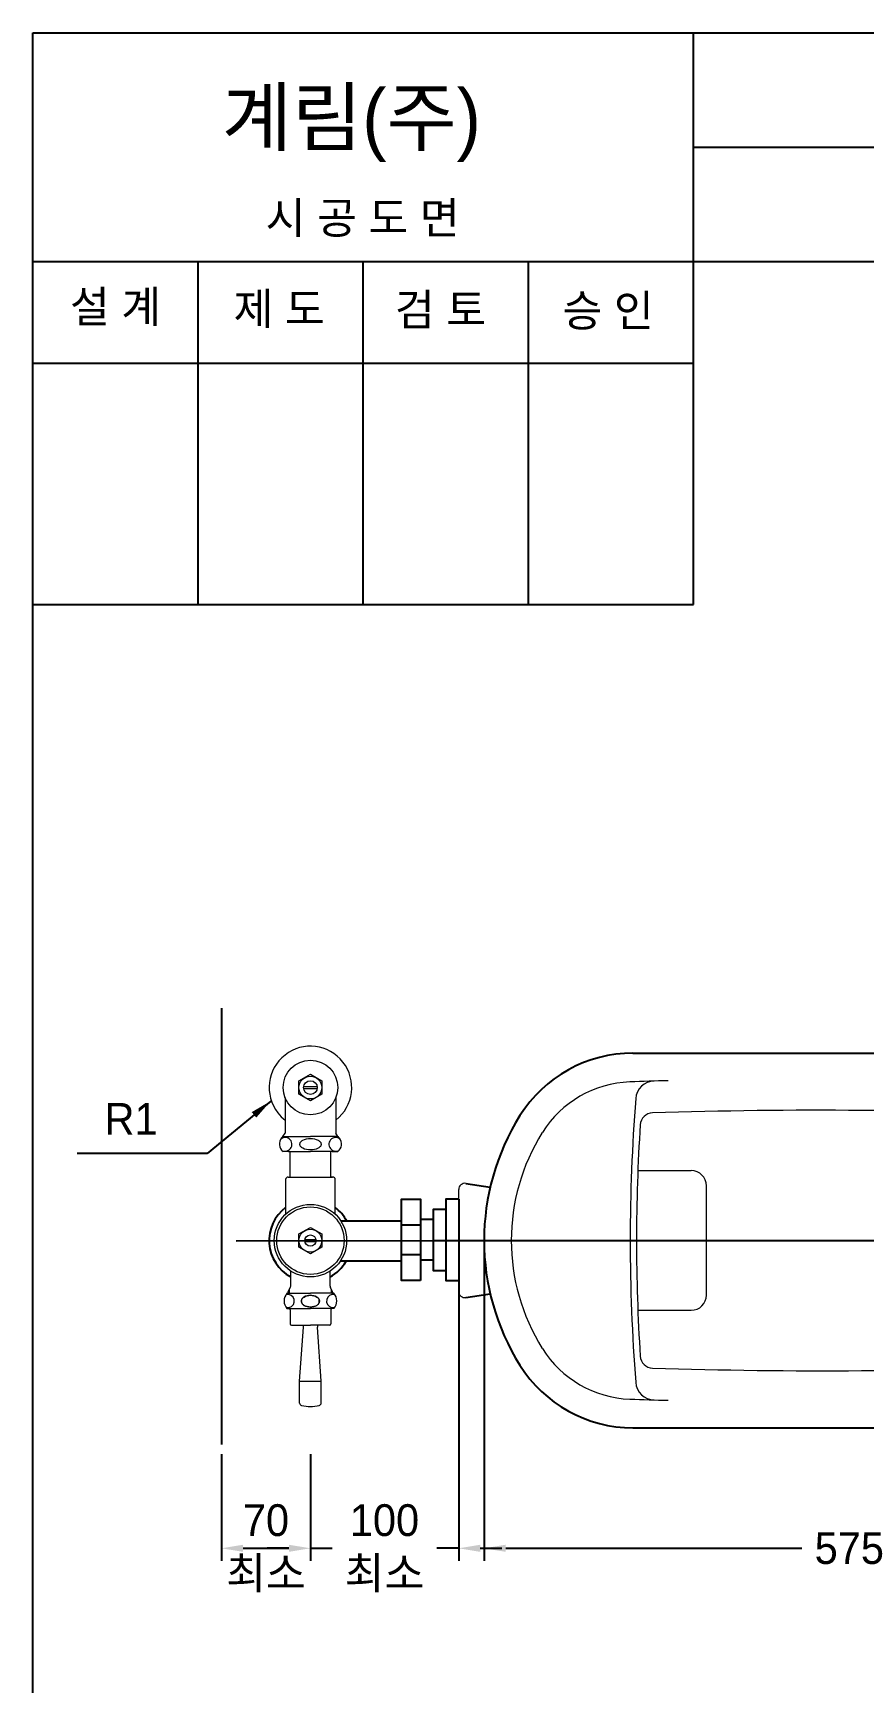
# Model space of a CAD drawing. Header units: millimetres. Extents: x 8934 to 10734, y 1778 to 4375.
# Drawn here: x 8934 to 9587, y 3077 to 4375 of the extents above; entities that cross this region are included whole.
import ezdxf
from ezdxf.enums import TextEntityAlignment as Align
from ezdxf.lldxf.tags import DXFTag

# ---------------------------------------------------------------- set-up
doc = ezdxf.new("R2010")
doc.units = ezdxf.units.MM
for name, color, linetype in [('TEXT', 7, 'Continuous'), ('내부선 및 부속', 4, 'Continuous'), ('도각라인', 255, 'Continuous'), ('외형선', 3, 'Continuous'), ('중심선', 1, 'DASHED'), ('치수선', 7, 'Continuous')]:
    doc.layers.add(name, color=color, linetype=linetype)
doc.styles.add('____', font='')
doc.styles.add('타이틀', font='H2GTRM.TTF', dxfattribs={"height": 25})
doc.styles.get('____').set_extended_font_data('굴림')
tags = doc.linetypes.add('DASHED', pattern=[25.72, 12.86, -12.86]).pattern_tags.tags
tags[6:7] = [DXFTag(74, 4), DXFTag(75, 0), DXFTag(340, '0'), DXFTag(46, 0.0), DXFTag(50, 0.0), DXFTag(44, 0.0), DXFTag(45, 0.0)]
tags[4:5] = [DXFTag(74, 4), DXFTag(75, 0), DXFTag(340, '0'), DXFTag(46, 0.0), DXFTag(50, 0.0), DXFTag(44, 0.0), DXFTag(45, 0.0)]
doc.dimstyles.new('MSADIM', dxfattribs={"dimtxt": 33, "dimasz": 17, "dimexe": 10, "dimexo": 7.5, "dimgap": 10, "dimtad": 0, "dimtih": 1, "dimtoh": 1, "dimdec": 0, "dimzin": 1, "dimdsep": 46, "dimtxsty": '____', "dimcen": 11.25, "dimadec": 0, "dimazin": 0, "dimtfac": 1, "dimtdec": 0, "dimtix": 1, "dimtmove": 0, "dimatfit": 3, "dimfxl": 1, "dimtolj": 1, "dimtzin": 1, "dimarcsym": 0})

# ---------------------------------------------------------------- blocks, each defined once
blk = doc.blocks.new('*D14')
at = {"layer": '치수선', "color": 0, "linetype": 'Continuous', "lineweight": -2, "transparency": 16777216}
for p, q in [((9082.2, 3256.4), (9082.2, 3172.2)), ((9152.2, 3256.4), (9152.2, 3172.2)), ((9099.2, 3182.2), (9135.2, 3182.2))]:
    blk.add_line(p, q, dxfattribs=at)
at = {"layer": '치수선', "color": 0, "linetype": 'Continuous', "transparency": 16777216}
for points in [[(9099.2, 3185), (9099.2, 3179.4), (9082.2, 3182.2)], [(9135.2, 3185), (9135.2, 3179.4), (9152.2, 3182.2)]]:
    blk.add_solid(points, dxfattribs=at)
at = {"layer": '치수선', "color": 0, "linetype": 'Continuous', "transparency": 16777216, "insert": (9117.2, 3182.2), "char_height": 25, "attachment_point": 5, "style": '____'}
blk.add_mtext('\\A1;{\\fGulim|b0|i0|c129|p49;70\\P최소}', dxfattribs=at)
blk = doc.blocks.new('*D15')
at = {"layer": '치수선', "color": 0, "linetype": 'Continuous', "lineweight": -2, "transparency": 16777216}
for p, q in [((9268.9, 3417.5), (9268.9, 3172.2)), ((9152.2, 3256.4), (9152.2, 3172.2)), ((9135.2, 3182.2), (9118.2, 3182.2)), ((9152.2, 3182.2), (9169.4, 3182.2)), ((9268.9, 3182.2), (9251.7, 3182.2)), ((9285.9, 3182.2), (9302.9, 3182.2))]:
    blk.add_line(p, q, dxfattribs=at)
at = {"layer": '치수선', "color": 0, "linetype": 'Continuous', "transparency": 16777216}
for points in [[(9135.2, 3185), (9135.2, 3179.4), (9152.2, 3182.2)], [(9285.9, 3185), (9285.9, 3179.4), (9268.9, 3182.2)]]:
    blk.add_solid(points, dxfattribs=at)
at = {"layer": '치수선', "color": 0, "linetype": 'Continuous', "transparency": 16777216, "insert": (9210.5, 3182.2), "char_height": 25, "attachment_point": 5, "style": '____'}
blk.add_mtext('\\A1;{\\fGulim|b0|i0|c129|p49;100\\P최소}', dxfattribs=at)
blk = doc.blocks.new('*D18')
at = {"layer": '치수선', "color": 0, "linetype": 'Continuous', "lineweight": -2, "transparency": 16777216}
for p, q in [((9288.9, 3417.1), (9288.9, 3172.2)), ((9863.9, 3417.1), (9863.9, 3172.2)), ((9305.9, 3182.2), (9539, 3182.2)), ((9846.9, 3182.2), (9613.7, 3182.2))]:
    blk.add_line(p, q, dxfattribs=at)
at = {"layer": '치수선', "color": 0, "linetype": 'Continuous', "transparency": 16777216}
for points in [[(9305.9, 3185), (9305.9, 3179.4), (9288.9, 3182.2)], [(9846.9, 3185), (9846.9, 3179.4), (9863.9, 3182.2)]]:
    blk.add_solid(points, dxfattribs=at)
at = {"layer": '치수선', "color": 0, "linetype": 'Continuous', "transparency": 16777216, "insert": (9576.4, 3182.2), "char_height": 25, "attachment_point": 5, "style": '____'}
blk.add_mtext('\\A1;575', dxfattribs=at)

msp = doc.modelspace()

# ---------------------------------------------------------------- linework, layer by layer
at = {"layer": '내부선 및 부속', "lineweight": 18}
for p, q in [((9409.9, 3479.6), (9451.9, 3479.6)), ((9463.9, 3381.6), (9463.9, 3467.6)), ((9409.9, 3369.6), (9451.9, 3369.6))]:
    msp.add_line(p, q, dxfattribs=at)
at = {"layer": '내부선 및 부속', "linetype": 'Continuous'}
for p, q in [((9248.9, 3441), (9238.9, 3441)), ((9223.9, 3439.9), (9176.1, 3439.9)), ((9223.9, 3409.1), (9223.9, 3440.9)), ((9238.9, 3436.6), (9223.9, 3436.6)), ((9223.9, 3408.2), (9175.6, 3408.2)), ((9238.9, 3413.2), (9223.9, 3413.2)), ((9248.9, 3409), (9238.9, 3409))]:
    msp.add_line(p, q, dxfattribs=at)
at = {"layer": '내부선 및 부속', "lineweight": 9}
for points in [[(9143.2, 3550.2), (9152.2, 3555.4)], [(9143.2, 3539.8), (9143.2, 3550.2)], [(9146.9, 3545.7), (9157.5, 3545.7)], [(9152.2, 3555.4), (9161.2, 3550.2)], [(9161.2, 3550.2), (9161.2, 3539.8)], [(9132.2, 3537.1), (9132.2, 3509.1)], [(9152.2, 3534.6), (9143.2, 3539.8)], [(9146.9, 3544.3), (9157.5, 3544.3)], [(9161.2, 3539.8), (9152.2, 3534.6)], [(9172.2, 3537.1), (9172.2, 3509.1)], [(9131.2, 3506.4), (9130.4, 3506.4)], [(9130.6, 3506.4), (9132.2, 3509.1)], [(9131.2, 3506.4), (9152.2, 3506.4)], [(9173.2, 3506.4), (9152.2, 3506.4)], [(9173.8, 3506.4), (9172.2, 3509.1)], [(9173.2, 3506.4), (9172.3, 3506.4)], [(9173.2, 3506.4), (9174, 3506.4)], [(9134.9, 3494.6), (9130.7, 3494.6)], [(9134.9, 3494.6), (9152.2, 3494.6)], [(9136.2, 3474.5), (9136.2, 3494.6)], [(9143.8, 3500.4), (9143.9, 3500.8), (9144, 3501.2), (9144.1, 3501.6), (9144.4, 3502.1), (9144.8, 3502.5), (9145.2, 3502.9), (9145.7, 3503.2), (9146.3, 3503.6), (9147.6, 3504.2), (9149.1, 3504.6), (9150.7, 3504.8), (9152.2, 3504.9)], [(9152.2, 3495.9), (9150.7, 3496), (9149.1, 3496.2), (9147.6, 3496.6), (9146.3, 3497.2), (9145.7, 3497.6), (9145.2, 3497.9), (9144.8, 3498.3), (9144.4, 3498.7), (9144.1, 3499.2), (9144, 3499.6), (9143.9, 3500), (9143.8, 3500.4)], [(9152.2, 3504.9), (9153.7, 3504.8), (9155.3, 3504.6), (9156.8, 3504.2), (9158.2, 3503.6), (9158.7, 3503.2), (9159.2, 3502.9), (9159.7, 3502.5), (9160, 3502.1), (9160.3, 3501.6), (9160.5, 3501.2), (9160.6, 3500.8), (9160.6, 3500.4)], [(9160.6, 3500.4), (9160.6, 3500), (9160.5, 3499.6), (9160.3, 3499.2), (9160, 3498.7), (9159.7, 3498.3), (9159.2, 3497.9), (9158.7, 3497.6), (9158.2, 3497.2), (9156.8, 3496.6), (9155.3, 3496.2), (9153.7, 3496), (9152.2, 3495.9)], [(9169.4, 3494.6), (9152.2, 3494.6)], [(9168.2, 3474.5), (9168.2, 3494.6)], [(9168.2, 3474.5), (9168.2, 3494.6)], [(9169.4, 3494.6), (9168.2, 3494.6)], [(9169.4, 3494.6), (9173.7, 3494.6)], [(9169.4, 3494.6), (9173.7, 3494.6)], [(9132.7, 3472.5), (9132.7, 3445.3)], [(9134.7, 3474.5), (9136.2, 3474.5)], [(9136.2, 3474.5), (9169.7, 3474.5)], [(9169.7, 3474.5), (9168.2, 3474.5)], [(9171.7, 3445.3), (9171.7, 3472.5)], [(9143.2, 3429.7), (9152.2, 3434.9)], [(9143.2, 3419.3), (9143.2, 3429.7)], [(9152.2, 3434.9), (9161.2, 3429.7)], [(9161.2, 3429.7), (9161.2, 3419.3)], [(9152.2, 3414.1), (9143.2, 3419.3)], [(9147.9, 3425.3), (9156.5, 3425.3)], [(9147.9, 3423.7), (9156.5, 3423.7)], [(9161.2, 3419.3), (9152.2, 3414.1)], [(9136.7, 3388.7), (9136.7, 3400.5)], [(9167.7, 3388.7), (9167.7, 3400.5)], [(9133.7, 3383), (9152.2, 3383)], [(9134.7, 3384.4), (9136.3, 3387.2)], [(9134.7, 3383), (9134.7, 3384.4)], [(9135.7, 3384.4), (9134.7, 3384.4)], [(9135.7, 3383), (9135.7, 3386.2)], [(9152.1, 3381.4), (9150.8, 3381.3), (9149.5, 3381.1), (9148.2, 3380.6), (9147.1, 3380), (9146.6, 3379.7), (9146.2, 3379.3), (9145.8, 3378.9), (9145.5, 3378.5), (9145.3, 3378), (9145.1, 3377.6), (9145.1, 3377.2), (9145, 3376.8)], [(9145, 3376.8), (9145.1, 3376.4), (9145.1, 3375.9), (9145.3, 3375.5), (9145.5, 3375.1), (9145.8, 3374.6), (9146.2, 3374.2), (9146.6, 3373.9), (9147.1, 3373.5), (9148.2, 3372.9), (9149.5, 3372.5), (9150.8, 3372.2), (9152.1, 3372.1)], [(9145.1, 3376.8), (9145.2, 3377.2), (9145.2, 3377.6), (9145.4, 3378), (9145.6, 3378.5), (9145.9, 3378.9), (9146.3, 3379.3), (9146.7, 3379.7), (9147.2, 3380), (9148.3, 3380.6), (9149.6, 3381.1), (9150.9, 3381.3), (9152.2, 3381.4)], [(9152.2, 3372.1), (9150.9, 3372.2), (9149.6, 3372.5), (9148.3, 3372.9), (9147.2, 3373.5), (9146.7, 3373.9), (9146.3, 3374.2), (9145.9, 3374.6), (9145.6, 3375.1), (9145.4, 3375.5), (9145.2, 3375.9), (9145.2, 3376.4), (9145.1, 3376.8)], [(9159.2, 3376.8), (9159.2, 3377.2), (9159.1, 3377.6), (9159, 3378), (9158.7, 3378.5), (9158.5, 3378.9), (9158.1, 3379.3), (9157.7, 3379.7), (9157.2, 3380), (9156, 3380.6), (9154.8, 3381.1), (9153.4, 3381.3), (9152.1, 3381.4)], [(9152.1, 3372.1), (9153.4, 3372.2), (9154.8, 3372.5), (9156, 3372.9), (9157.2, 3373.5), (9157.7, 3373.9), (9158.1, 3374.2), (9158.5, 3374.6), (9158.7, 3375.1), (9159, 3375.5), (9159.1, 3375.9), (9159.2, 3376.4), (9159.2, 3376.8)], [(9170.7, 3383), (9152.2, 3383)], [(9152.2, 3381.4), (9153.5, 3381.3), (9154.9, 3381.1), (9156.1, 3380.6), (9157.3, 3380), (9157.8, 3379.7), (9158.2, 3379.3), (9158.6, 3378.9), (9158.9, 3378.5), (9159.1, 3378), (9159.2, 3377.6), (9159.3, 3377.2), (9159.4, 3376.8)], [(9159.4, 3376.8), (9159.3, 3376.4), (9159.2, 3375.9), (9159.1, 3375.5), (9158.9, 3375.1), (9158.6, 3374.6), (9158.2, 3374.2), (9157.8, 3373.9), (9157.3, 3373.5), (9156.1, 3372.9), (9154.9, 3372.5), (9153.5, 3372.2), (9152.2, 3372.1)], [(9169.7, 3384.4), (9168.1, 3387.2)], [(9168.7, 3383), (9168.7, 3386.2)], [(9168.7, 3384.4), (9169.7, 3384.4)], [(9169.7, 3383), (9169.7, 3384.4)], [(9133.7, 3370.9), (9152.2, 3370.9)], [(9136.2, 3369.9), (9136.2, 3358.9)], [(9170.7, 3370.9), (9152.2, 3370.9)], [(9168.2, 3369.9), (9168.2, 3358.9)], [(9137.2, 3357.9), (9141.4, 3357.9)], [(9141.4, 3357.9), (9152.2, 3357.9)], [(9143.7, 3313.9), (9146.7, 3356.2)], [(9167.2, 3357.9), (9152.2, 3357.9)], [(9160.7, 3313.9), (9157.7, 3356.2)], [(9143.7, 3313.9), (9160.7, 3313.9)], [(9143.7, 3296.6), (9143.7, 3313.9)], [(9160.7, 3296.6), (9160.7, 3313.9)]]:
    msp.add_lwpolyline(points, dxfattribs=at)
at = {"layer": '내부선 및 부속', "linetype": 'Continuous'}
for points in [[(9238.9, 3393), (9223.9, 3393), (9223.9, 3457), (9238.9, 3457), (9238.9, 3393)], [(9268.9, 3457), (9258.9, 3457), (9258.9, 3393), (9268.9, 3393)], [(9258.9, 3449), (9248.9, 3449), (9248.9, 3401), (9258.9, 3401)]]:
    msp.add_lwpolyline(points, dxfattribs=at)
at = {"layer": '내부선 및 부속', "lineweight": 18}
for centre, radius, start, end in [((9406.8, 3464.5), 85, 92.0698, 147.9075), ((9552.9, -577.9), 4130, 91.6521, 92.0698), ((9423.2, 3535.1), 15, 91.8066, 175.5039), ((10828.9, 3424.6), 1425, 175.5039, 184.4961), ((9421.8, 3515), 10, 91.8355, 176.3209), ((9552.9, -577.9), 4105, 87.2376, 91.8355), ((9470.3, 3424.6), 160, 147.91, 212.09), ((10828.9, 3424.6), 1420, 176.3209, 183.6791), ((9451.9, 3467.6), 12, 0, 90), ((9451.9, 3381.6), 12, 270, 0), ((9406.8, 3384.6), 85, 212.0925, 267.9302), ((9421.8, 3334.1), 10, 183.6791, 268.1645), ((9552.9, 7427), 4105, 268.1645, 272.7624), ((9423.2, 3314), 15, 184.4961, 268.1934), ((9552.9, 7427), 4130, 267.9302, 268.3479)]:
    msp.add_arc(centre, radius, start, end, dxfattribs=at)
at = {"layer": '내부선 및 부속'}
for start, end in [(126.8577, 241.5242), (28.3852, 53.1289), (298.488, 329.9242)]:
    msp.add_arc((9152.2, 3424.5), 32.5, start, end, dxfattribs=at)
at = {"layer": '내부선 및 부속', "lineweight": 9}
for points, knots in [([(9172.2, 3519.4), (9186.3, 3530.4), (9188.9, 3550.9), (9177.8, 3565), (9166.8, 3579.2), (9146.3, 3581.7), (9132.2, 3570.6), (9118, 3559.6), (9115.5, 3539.2), (9126.6, 3525), (9128.2, 3522.9), (9130.1, 3521), (9132.2, 3519.4)], [0, 0, 0, 0, 1, 1, 1, 2, 2, 2, 3, 3, 3, 4, 4, 4, 4]), ([(9152.2, 3566.5), (9140.3, 3566.5), (9130.7, 3556.9), (9130.7, 3545), (9130.7, 3533.1), (9140.3, 3523.5), (9152.2, 3523.5), (9164.1, 3523.5), (9173.7, 3533.1), (9173.7, 3545), (9173.7, 3556.9), (9164.1, 3566.5), (9152.2, 3566.5)], [0, 0, 0, 0, 1, 1, 1, 2, 2, 2, 3, 3, 3, 4, 4, 4, 4]), ([(9152.2, 3554), (9147.2, 3554), (9143.2, 3550), (9143.2, 3545), (9143.2, 3540), (9147.2, 3536), (9152.2, 3536), (9157.2, 3536), (9161.2, 3540), (9161.2, 3545), (9161.2, 3550), (9157.2, 3554), (9152.2, 3554)], [0, 0, 0, 0, 1, 1, 1, 2, 2, 2, 3, 3, 3, 4, 4, 4, 4]), ([(9152.2, 3550.4), (9149.2, 3550.4), (9146.8, 3548), (9146.8, 3545), (9146.8, 3542), (9149.2, 3539.6), (9152.2, 3539.6), (9155.2, 3539.6), (9157.6, 3542), (9157.6, 3545), (9157.6, 3548), (9155.2, 3550.4), (9152.2, 3550.4)], [0, 0, 0, 0, 1, 1, 1, 2, 2, 2, 3, 3, 3, 4, 4, 4, 4]), ([(9130.4, 3506.4), (9127.2, 3503.7), (9126.8, 3499), (9129.4, 3495.8), (9129.8, 3495.3), (9130.2, 3495), (9130.7, 3494.6)], [0, 0, 0, 0, 1, 1, 1, 2, 2, 2, 2]), ([(9129.8, 3495.4), (9132.5, 3494.1), (9135.8, 3495.2), (9137.1, 3497.9), (9138.4, 3500.6), (9137.3, 3503.9), (9134.6, 3505.2), (9133, 3505.9), (9131.1, 3505.9), (9129.6, 3505)], [0, 0, 0, 0, 1, 1, 1, 2, 2, 2, 3, 3, 3, 3]), ([(9174.8, 3505), (9172.2, 3506.5), (9168.9, 3505.5), (9167.4, 3502.9), (9166, 3500.3), (9166.9, 3497), (9169.6, 3495.5), (9171.1, 3494.7), (9173, 3494.6), (9174.5, 3495.4)], [0, 0, 0, 0, 1, 1, 1, 2, 2, 2, 3, 3, 3, 3]), ([(9173.7, 3494.6), (9177, 3497.1), (9177.7, 3501.8), (9175.2, 3505.1), (9174.8, 3505.6), (9174.4, 3506), (9174, 3506.4)], [0, 0, 0, 0, 1, 1, 1, 2, 2, 2, 2]), ([(9180.7, 3424.5), (9180.7, 3440.2), (9167.9, 3453), (9152.2, 3453), (9136.5, 3453), (9123.7, 3440.2), (9123.7, 3424.5), (9123.7, 3408.7), (9136.5, 3395.9), (9152.2, 3395.9), (9167.9, 3395.9), (9180.7, 3408.7), (9180.7, 3424.5)], [0, 0, 0, 0, 1, 1, 1, 2, 2, 2, 3, 3, 3, 4, 4, 4, 4]), ([(9178.7, 3424.5), (9178.7, 3439.1), (9166.8, 3451), (9152.2, 3451), (9137.5, 3451), (9125.7, 3439.1), (9125.7, 3424.5), (9125.7, 3409.8), (9137.5, 3397.9), (9152.2, 3397.9), (9166.8, 3397.9), (9178.7, 3409.8), (9178.7, 3424.5)], [0, 0, 0, 0, 1, 1, 1, 2, 2, 2, 3, 3, 3, 4, 4, 4, 4]), ([(9161.2, 3424.5), (9161.2, 3429.4), (9157.2, 3433.5), (9152.2, 3433.5), (9147.2, 3433.5), (9143.2, 3429.4), (9143.2, 3424.5), (9143.2, 3419.5), (9147.2, 3415.5), (9152.2, 3415.5), (9157.2, 3415.5), (9161.2, 3419.5), (9161.2, 3424.5)], [0, 0, 0, 0, 1, 1, 1, 2, 2, 2, 3, 3, 3, 4, 4, 4, 4]), ([(9156.6, 3424.5), (9156.6, 3426.9), (9154.6, 3428.9), (9152.2, 3428.9), (9149.8, 3428.9), (9147.8, 3426.9), (9147.8, 3424.5), (9147.8, 3422), (9149.8, 3420.1), (9152.2, 3420.1), (9154.6, 3420.1), (9156.6, 3422), (9156.6, 3424.5)], [0, 0, 0, 0, 1, 1, 1, 2, 2, 2, 3, 3, 3, 4, 4, 4, 4]), ([(9133.5, 3371.8), (9136.4, 3371.3), (9139, 3373.3), (9139.5, 3376.1), (9139.9, 3379), (9138, 3381.6), (9135.1, 3382.1), (9134.5, 3382.2), (9133.8, 3382.2), (9133.1, 3382)], [0, 0, 0, 0, 1, 1, 1, 2, 2, 2, 3, 3, 3, 3]), ([(9171.2, 3382), (9168.4, 3382.7), (9165.6, 3380.9), (9165, 3378.1), (9164.3, 3375.3), (9166.1, 3372.5), (9168.9, 3371.9), (9169.5, 3371.7), (9170.2, 3371.7), (9170.9, 3371.8)], [0, 0, 0, 0, 1, 1, 1, 2, 2, 2, 3, 3, 3, 3])]:
    msp.add_open_spline(points, degree=3, knots=knots, dxfattribs=at)
for points in [[(9134.7, 3474.5), (9133.6, 3474.5), (9132.7, 3473.6), (9132.7, 3472.5)], [(9171.7, 3472.5), (9171.7, 3473.6), (9170.8, 3474.5), (9169.7, 3474.5)], [(9133.7, 3383), (9130.7, 3379.5), (9130.7, 3374.4), (9133.7, 3370.9)], [(9136.3, 3387.2), (9136.5, 3387.7), (9136.7, 3388.2), (9136.7, 3388.7)], [(9167.7, 3388.7), (9167.7, 3388.2), (9167.8, 3387.7), (9168.1, 3387.2)], [(9170.7, 3370.9), (9173.7, 3374.4), (9173.7, 3379.5), (9170.7, 3383)], [(9136.2, 3369.9), (9136.2, 3370.5), (9135.7, 3370.9), (9135.2, 3370.9)], [(9169.2, 3370.9), (9168.6, 3370.9), (9168.2, 3370.5), (9168.2, 3369.9)], [(9136.2, 3358.9), (9136.2, 3358.4), (9136.6, 3357.9), (9137.2, 3357.9)], [(9146.7, 3356.2), (9146.7, 3356.8), (9146.6, 3357.4), (9146.4, 3357.9)], [(9158, 3357.9), (9157.8, 3357.4), (9157.6, 3356.8), (9157.7, 3356.2)], [(9167.2, 3357.9), (9167.7, 3357.9), (9168.2, 3358.4), (9168.2, 3358.9)], [(9143.7, 3296.6), (9143.7, 3295.6), (9144.4, 3294.8), (9145.3, 3294.6)], [(9145.3, 3294.6), (9149.9, 3293.7), (9154.5, 3293.7), (9159.1, 3294.6)], [(9159.1, 3294.6), (9160, 3294.8), (9160.7, 3295.6), (9160.7, 3296.6)]]:
    msp.add_open_spline(points, degree=3, dxfattribs=at)
at = {"layer": '도각라인', "color": 7}
for p, q in [((8933.8, 1845.4), (8933.8, 4375.4)), ((8933.8, 4375.4), (10733.8, 4375.4)), ((9453.8, 3925.4), (9453.8, 4375.4)), ((9453.8, 4285.4), (10733.8, 4285.4)), ((8933.8, 4195.4), (10733.8, 4195.4)), ((9063.8, 3925.4), (9063.8, 4195.4)), ((9193.8, 3925.4), (9193.8, 4195.4)), ((9323.8, 3925.4), (9323.8, 4195.4)), ((8933.8, 4115.4), (9453.8, 4115.4)), ((8933.8, 3925.4), (9453.8, 3925.4))]:
    msp.add_line(p, q, dxfattribs=at)
at = {"layer": '외형선'}
for p, q in [((9082.2, 3607.5), (9082.2, 3264)), ((9406.1, 3572.1), (9751.9, 3572.1)), ((9274.6, 3469.5), (9293.7, 3466.5)), ((9268.9, 3457), (9268.9, 3393)), ((9274.6, 3379.6), (9293.7, 3382.6)), ((9406.1, 3277.1), (9751.9, 3277.1))]:
    msp.add_line(p, q, dxfattribs=at)
at = {"layer": '외형선', "lineweight": 18}
msp.add_line((9268.9, 3384.5), (9268.9, 3464.6), dxfattribs=at)
at = {"layer": '외형선'}
for centre, radius, start, end in [((9406.1, 3467.1), 105, 90, 147.91), ((9473.9, 3424.6), 185, 147.91, 212.09), ((9406.1, 3382.1), 105, 212.09, 270)]:
    msp.add_arc(centre, radius, start, end, dxfattribs=at)
at = {"layer": '외형선', "lineweight": 18}
for centre, start, end in [((9273.9, 3464.6), 81.1227, 180), ((9273.9, 3384.6), 180, 278.8773)]:
    msp.add_arc(centre, 5, start, end, dxfattribs=at)
at = {"layer": '중심선'}
for p, q in [((9093.7, 3424.4), (9883.9, 3425)), ((9248.9, 3424.6), (9883.9, 3424.6))]:
    msp.add_line(p, q, dxfattribs=at)

# ---------------------------------------------------------------- texts
at = {"layer": 'TEXT', "style": '타이틀'}
msp.add_text('계림(주)', height=44, dxfattribs=at).set_placement((9082.5, 4287.1))
for s, p in [('설 계', (8998.8, 4159.9)), ('제 도', (9127.6, 4158.2)), ('검 토', (9254.6, 4157.6)), ('승 인', (9386.5, 4156.8))]:
    msp.add_text(s, height=25, dxfattribs=at).set_placement(p, align=Align.MIDDLE_CENTER)
at = {"layer": '도각라인', "color": 7, "style": '타이틀'}
msp.add_text('시 공 도 면', height=25, dxfattribs=at).set_placement((9193.3, 4229.8), align=Align.MIDDLE_CENTER)
at = {"layer": '치수선', "linetype": 'Continuous', "insert": (8990.1, 3532.8), "char_height": 25, "width": 239.94, "attachment_point": 1, "line_spacing_factor": 0.963855, "style": '타이틀'}
msp.add_mtext('R1', dxfattribs=at)

# ---------------------------------------------------------------- dimensions: what is measured, and where the dimension line sits
at = {"layer": '치수선', "linetype": 'Continuous'}
dim = msp.add_linear_dim(base=(9268.9, 3182.2), p1=(9152.2, 3263.9), p2=(9268.9, 3425), text='{\\fGulim|b0|i0|c129|p49;100\\P최소}', dimstyle='MSADIM', override={"dimtxt": 25}, dxfattribs=at)
dim.commit()
dim.dimension.update_dxf_attribs({"geometry": '*D15', "text_midpoint": (9210.5, 3182.2)})
dim = msp.add_linear_dim(base=(9288.9, 3182.2), p1=(9863.9, 3424.6), p2=(9288.9, 3424.6), dimstyle='MSADIM', override={"dimtxt": 25}, dxfattribs=at)
dim.commit()
dim.dimension.update_dxf_attribs({"geometry": '*D18', "text_midpoint": (9576.4, 3182.2)})
dim = msp.add_linear_dim(base=(9152.2, 3182.2), p1=(9082.2, 3263.9), p2=(9152.2, 3263.9), text='{\\fGulim|b0|i0|c129|p49;70\\P최소}', dimstyle='MSADIM', override={"dimtxt": 25}, dxfattribs=at)
dim.commit()
dim.dimension.update_dxf_attribs({"geometry": '*D14', "text_midpoint": (9117.2, 3182.2), "dimtype": 160})

# ---------------------------------------------------------------- leaders
msp.add_leader([(9120.9, 3534.3), (9070.9, 3493.1), (8968.7, 3493.1)], dimstyle='MSADIM', override={"dimtxt": 25}, dxfattribs=at)

doc.saveas('drawing.dxf')
